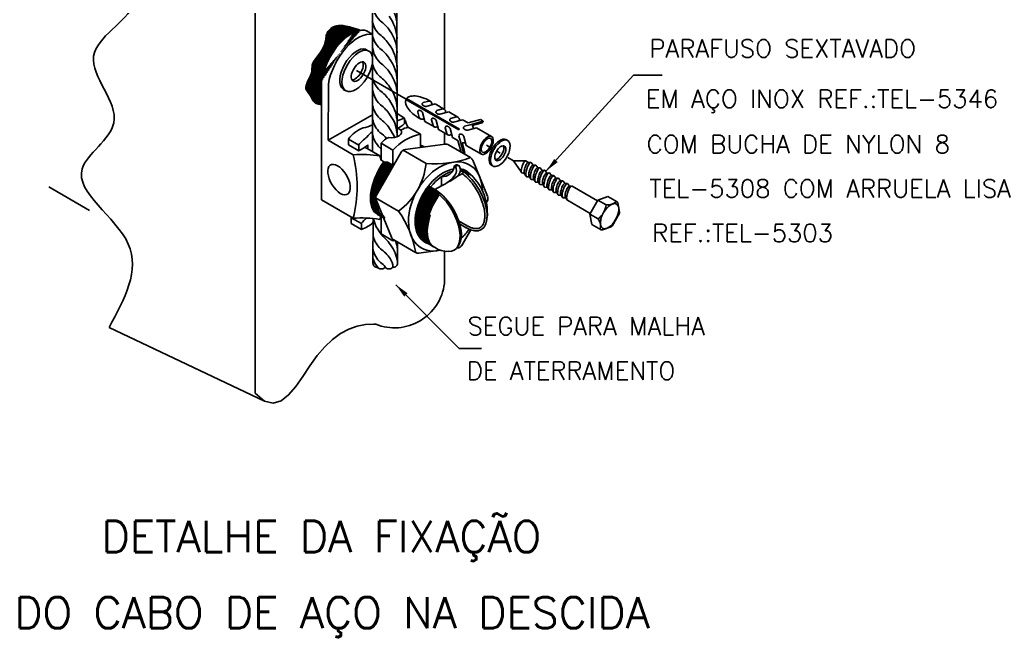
# Model space of a CAD drawing. Header units: millimetres. Extents: x -4854.7 to -4843.6, y -4700.5 to -4686.
# Drawn here: x -4854.65 to -4843.57, y -4700.53 to -4693.62 of the extents above; entities that cross this region are included whole.
import ezdxf
from ezdxf.enums import TextEntityAlignment as Align

# ---------------------------------------------------------------- set-up
doc = ezdxf.new("R2010")
doc.units = ezdxf.units.MM
doc.header["$LTSCALE"] = 10
doc.linetypes.add('DASHDOT2', pattern=[0.5, 0.25, -0.125, 0, -0.125])
doc.layers.add('Termotécnica', color=7, linetype='Continuous')
doc.styles.add('r140', font='romans.shx')
doc.styles.add('r80', font='romans.shx')

msp = doc.modelspace()

# ---------------------------------------------------------------- hatches: boundary and pattern name
at = {"layer": 'Termotécnica'}
h = msp.add_hatch(dxfattribs=at)
h.set_pattern_fill('ANSI31', color=1, scale=0.1, angle=240.0901, style=0)
h.set_pattern_definition([(285.0901085, (-4843.484003, -4012.021648), (0.01206896987, 0.00325422284), [])])
edge = h.paths.add_edge_path()
edge.add_ellipse((-4850.977, -4694.142), major_axis=(-0.227, -0.392), ratio=0.509483, start_angle=201.4421, end_angle=310.0703, ccw=False)
edge.add_line((-4850.839, -4693.735), (-4850.861, -4693.727))
edge.add_line((-4850.861, -4693.727), (-4850.916, -4693.71))
edge.add_line((-4850.916, -4693.71), (-4850.962, -4693.696))
edge.add_line((-4850.962, -4693.696), (-4851.001, -4693.687))
edge.add_line((-4851.001, -4693.687), (-4851.033, -4693.682))
edge.add_line((-4851.033, -4693.682), (-4851.06, -4693.68))
edge.add_line((-4851.06, -4693.68), (-4851.084, -4693.681))
edge.add_line((-4851.084, -4693.681), (-4851.105, -4693.684))
edge.add_line((-4851.105, -4693.684), (-4851.124, -4693.689))
edge.add_line((-4851.124, -4693.689), (-4851.141, -4693.695))
edge.add_line((-4851.141, -4693.695), (-4851.157, -4693.704))
edge.add_line((-4851.157, -4693.704), (-4851.171, -4693.714))
edge.add_line((-4851.171, -4693.714), (-4851.184, -4693.724))
edge.add_line((-4851.184, -4693.724), (-4851.195, -4693.736))
edge.add_line((-4851.195, -4693.736), (-4851.204, -4693.749))
edge.add_line((-4851.204, -4693.749), (-4851.212, -4693.762))
edge.add_line((-4851.212, -4693.762), (-4851.217, -4693.776))
edge.add_line((-4851.217, -4693.776), (-4851.222, -4693.79))
edge.add_line((-4851.222, -4693.79), (-4851.225, -4693.804))
edge.add_line((-4851.225, -4693.804), (-4851.227, -4693.819))
edge.add_line((-4851.227, -4693.819), (-4851.229, -4693.834))
edge.add_line((-4851.229, -4693.834), (-4851.232, -4693.849))
edge.add_line((-4851.232, -4693.849), (-4851.235, -4693.864))
edge.add_line((-4851.235, -4693.864), (-4851.239, -4693.88))
edge.add_line((-4851.239, -4693.88), (-4851.244, -4693.896))
edge.add_line((-4851.244, -4693.896), (-4851.25, -4693.912))
edge.add_line((-4851.25, -4693.912), (-4851.258, -4693.928))
edge.add_line((-4851.258, -4693.928), (-4851.266, -4693.944))
edge.add_line((-4851.266, -4693.944), (-4851.275, -4693.96))
edge.add_line((-4851.275, -4693.96), (-4851.285, -4693.976))
edge.add_line((-4851.285, -4693.976), (-4851.296, -4693.991))
edge.add_line((-4851.296, -4693.991), (-4851.306, -4694.006))
edge.add_line((-4851.306, -4694.006), (-4851.317, -4694.021))
edge.add_line((-4851.317, -4694.021), (-4851.328, -4694.035))
edge.add_line((-4851.328, -4694.035), (-4851.339, -4694.049))
edge.add_line((-4851.339, -4694.049), (-4851.348, -4694.062))
edge.add_line((-4851.348, -4694.062), (-4851.358, -4694.076))
edge.add_line((-4851.358, -4694.076), (-4851.365, -4694.088))
edge.add_line((-4851.365, -4694.088), (-4851.372, -4694.101))
edge.add_line((-4851.372, -4694.101), (-4851.377, -4694.113))
edge.add_line((-4851.377, -4694.113), (-4851.38, -4694.125))
edge.add_line((-4851.38, -4694.125), (-4851.382, -4694.138))
edge.add_line((-4851.382, -4694.138), (-4851.382, -4694.15))
edge.add_line((-4851.382, -4694.15), (-4851.383, -4694.163))
edge.add_line((-4851.383, -4694.163), (-4851.383, -4694.176))
edge.add_line((-4851.383, -4694.176), (-4851.385, -4694.19))
edge.add_line((-4851.385, -4694.19), (-4851.388, -4694.205))
edge.add_line((-4851.388, -4694.205), (-4851.392, -4694.221))
edge.add_line((-4851.392, -4694.221), (-4851.399, -4694.239))
edge.add_line((-4851.399, -4694.239), (-4851.407, -4694.258))
edge.add_line((-4851.407, -4694.258), (-4851.416, -4694.277))
edge.add_line((-4851.416, -4694.277), (-4851.426, -4694.297))
edge.add_line((-4851.426, -4694.297), (-4851.435, -4694.316))
edge.add_line((-4851.435, -4694.316), (-4851.442, -4694.335))
edge.add_line((-4851.442, -4694.335), (-4851.448, -4694.353))
edge.add_line((-4851.448, -4694.353), (-4851.45, -4694.369))
edge.add_line((-4851.45, -4694.369), (-4851.45, -4694.384))
edge.add_line((-4851.45, -4694.384), (-4851.446, -4694.397))
edge.add_line((-4851.446, -4694.397), (-4851.441, -4694.409))
edge.add_line((-4851.441, -4694.409), (-4851.433, -4694.421))
edge.add_line((-4851.433, -4694.421), (-4851.425, -4694.432))
edge.add_line((-4851.425, -4694.432), (-4851.416, -4694.443))
edge.add_line((-4851.416, -4694.443), (-4851.407, -4694.455))
edge.add_line((-4851.407, -4694.455), (-4851.399, -4694.468))
edge.add_line((-4851.399, -4694.468), (-4851.392, -4694.482))
edge.add_line((-4851.392, -4694.482), (-4851.385, -4694.497))
edge.add_line((-4851.385, -4694.497), (-4851.377, -4694.511))
edge.add_line((-4851.377, -4694.511), (-4851.367, -4694.526))
edge.add_line((-4851.367, -4694.526), (-4851.353, -4694.54))
edge.add_line((-4851.353, -4694.54), (-4851.334, -4694.552))
edge.add_line((-4851.334, -4694.552), (-4851.309, -4694.562))
edge.add_line((-4851.309, -4694.562), (-4851.276, -4694.57))
edge.add_line((-4851.276, -4694.57), (-4851.276, -4694.306))

# ---------------------------------------------------------------- linework, layer by layer
at = {"layer": 'Termotécnica', "color": 2}
for p, q in [((-4850.434, -4690.969), (-4850.431, -4694.923)), ((-4850.709, -4691.924), (-4850.704, -4695.093)), ((-4849.901, -4692.353), (-4849.901, -4694.619)), ((-4852.019, -4693.491), (-4852.019, -4697.794)), ((-4850.708, -4693.776), (-4850.764, -4693.743)), ((-4850.784, -4693.946), (-4850.76, -4693.96)), ((-4848.761, -4695.308), (-4847.783, -4694.236)), ((-4847.783, -4694.236), (-4847.464, -4694.236)), ((-4851.276, -4694.306), (-4851.277, -4695.632)), ((-4851.198, -4694.338), (-4851.201, -4694.965)), ((-4851.012, -4694.408), (-4851.035, -4694.395)), ((-4850.331, -4694.51), (-4849.739, -4694.85)), ((-4850.325, -4694.499), (-4849.733, -4694.84)), ((-4850.075, -4694.526), (-4850.138, -4694.543)), ((-4850.005, -4694.559), (-4850.106, -4694.586)), ((-4849.9, -4694.619), (-4850.005, -4694.559)), ((-4851.201, -4694.965), (-4850.707, -4694.68)), ((-4850.182, -4694.712), (-4850.199, -4694.649)), ((-4850.119, -4694.756), (-4850.146, -4694.655)), ((-4849.921, -4694.614), (-4849.984, -4694.631)), ((-4849.852, -4694.647), (-4849.952, -4694.674)), ((-4849.749, -4694.706), (-4849.852, -4694.647)), ((-4849.767, -4694.703), (-4849.831, -4694.72)), ((-4850.346, -4694.737), (-4850.336, -4694.743)), ((-4850.013, -4694.816), (-4850.119, -4694.755)), ((-4850.028, -4694.801), (-4850.045, -4694.737)), ((-4849.965, -4694.844), (-4849.992, -4694.744)), ((-4849.698, -4694.736), (-4849.798, -4694.763)), ((-4849.636, -4694.771), (-4849.698, -4694.736)), ((-4849.613, -4694.791), (-4849.677, -4694.808)), ((-4849.636, -4694.771), (-4849.498, -4694.734)), ((-4849.613, -4694.791), (-4849.467, -4694.752)), ((-4849.59, -4694.798), (-4849.479, -4694.768)), ((-4849.498, -4694.734), (-4849.467, -4694.752)), ((-4850.426, -4694.829), (-4850.386, -4694.853)), ((-4849.862, -4694.903), (-4849.965, -4694.844)), ((-4849.901, -4694.881), (-4849.901, -4695.011)), ((-4849.874, -4694.889), (-4849.891, -4694.826)), ((-4849.811, -4694.933), (-4849.838, -4694.832)), ((-4849.733, -4694.84), (-4849.739, -4694.85)), ((-4849.72, -4694.978), (-4849.738, -4694.914)), ((-4849.656, -4695.022), (-4849.683, -4694.924)), ((-4849.543, -4694.825), (-4849.64, -4694.851)), ((-4849.372, -4694.923), (-4849.543, -4694.825)), ((-4851.201, -4694.965), (-4850.92, -4695.128)), ((-4850.791, -4695.043), (-4850.622, -4695.14)), ((-4849.749, -4694.968), (-4849.811, -4694.933)), ((-4849.749, -4694.968), (-4849.714, -4695.098)), ((-4849.72, -4694.978), (-4849.683, -4695.116)), ((-4849.703, -4694.994), (-4849.673, -4695.105)), ((-4849.485, -4695.12), (-4849.656, -4695.022)), ((-4849.198, -4694.965), (-4849.213, -4694.956)), ((-4850.577, -4695.205), (-4850.612, -4695.185)), ((-4850.537, -4695.21), (-4850.577, -4695.205)), ((-4850.562, -4695.209), (-4850.563, -4695.206)), ((-4850.544, -4695.209), (-4850.562, -4695.209)), ((-4850.537, -4695.223), (-4850.544, -4695.209)), ((-4850.471, -4695.248), (-4850.537, -4695.21)), ((-4850.517, -4695.221), (-4850.537, -4695.223)), ((-4850.511, -4695.238), (-4850.517, -4695.221)), ((-4850.492, -4695.236), (-4850.511, -4695.238)), ((-4850.486, -4695.253), (-4850.492, -4695.236)), ((-4850.473, -4695.252), (-4850.486, -4695.253)), ((-4849.38, -4695.239), (-4849.365, -4695.247)), ((-4848.996, -4695.196), (-4849.129, -4695.194)), ((-4849.129, -4695.194), (-4849.04, -4695.318)), ((-4848.964, -4695.214), (-4848.989, -4695.194)), ((-4848.935, -4695.214), (-4848.959, -4695.214)), ((-4848.907, -4695.244), (-4848.93, -4695.214)), ((-4848.885, -4695.243), (-4848.907, -4695.244)), ((-4848.856, -4695.273), (-4848.879, -4695.243)), ((-4849.721, -4695.297), (-4849.695, -4695.312)), ((-4849.639, -4695.323), (-4849.691, -4695.293)), ((-4849.007, -4695.337), (-4849.033, -4695.331)), ((-4849.002, -4695.345), (-4848.988, -4695.364)), ((-4848.949, -4695.375), (-4848.981, -4695.374)), ((-4848.937, -4695.396), (-4848.949, -4695.375)), ((-4848.835, -4695.273), (-4848.856, -4695.273)), ((-4848.805, -4695.302), (-4848.828, -4695.272)), ((-4848.784, -4695.302), (-4848.805, -4695.302)), ((-4848.755, -4695.332), (-4848.777, -4695.301)), ((-4848.733, -4695.331), (-4848.755, -4695.332)), ((-4848.704, -4695.361), (-4848.726, -4695.331)), ((-4848.682, -4695.36), (-4848.704, -4695.361)), ((-4848.653, -4695.39), (-4848.676, -4695.36)), ((-4850.078, -4695.488), (-4850.081, -4695.48)), ((-4850.059, -4695.486), (-4850.078, -4695.488)), ((-4850.077, -4695.475), (-4850.029, -4695.504)), ((-4850.053, -4695.503), (-4850.059, -4695.486)), ((-4848.899, -4695.404), (-4848.931, -4695.403)), ((-4848.886, -4695.425), (-4848.899, -4695.404)), ((-4848.848, -4695.434), (-4848.88, -4695.432)), ((-4848.835, -4695.455), (-4848.848, -4695.434)), ((-4848.797, -4695.463), (-4848.829, -4695.461)), ((-4848.784, -4695.484), (-4848.797, -4695.463)), ((-4848.631, -4695.39), (-4848.653, -4695.39)), ((-4848.602, -4695.419), (-4848.625, -4695.389)), ((-4848.58, -4695.419), (-4848.602, -4695.419)), ((-4848.551, -4695.449), (-4848.574, -4695.418)), ((-4848.53, -4695.448), (-4848.551, -4695.449)), ((-4848.5, -4695.478), (-4848.523, -4695.448)), ((-4848.479, -4695.477), (-4848.5, -4695.478)), ((-4848.186, -4695.641), (-4848.472, -4695.477)), ((-4850.033, -4695.501), (-4850.053, -4695.503)), ((-4850.027, -4695.517), (-4850.033, -4695.501)), ((-4850.008, -4695.516), (-4850.027, -4695.517)), ((-4850.002, -4695.532), (-4850.008, -4695.516)), ((-4849.983, -4695.531), (-4850.002, -4695.532)), ((-4849.976, -4695.547), (-4849.983, -4695.531)), ((-4849.96, -4695.549), (-4849.976, -4695.547)), ((-4848.746, -4695.492), (-4848.778, -4695.491)), ((-4848.733, -4695.513), (-4848.746, -4695.492)), ((-4848.695, -4695.521), (-4848.727, -4695.52)), ((-4848.682, -4695.542), (-4848.695, -4695.521)), ((-4848.644, -4695.55), (-4848.676, -4695.549)), ((-4848.632, -4695.572), (-4848.644, -4695.55)), ((-4848.594, -4695.58), (-4848.626, -4695.578)), ((-4848.581, -4695.601), (-4848.594, -4695.58)), ((-4848.07, -4695.595), (-4848.183, -4695.635)), ((-4847.968, -4695.654), (-4848.07, -4695.595)), ((-4851.277, -4695.632), (-4850.921, -4695.837)), ((-4848.543, -4695.609), (-4848.575, -4695.608)), ((-4848.53, -4695.63), (-4848.543, -4695.609)), ((-4848.268, -4695.784), (-4848.524, -4695.637)), ((-4848.272, -4695.791), (-4848.183, -4695.635)), ((-4848.089, -4695.688), (-4848.183, -4695.635)), ((-4847.94, -4695.768), (-4847.96, -4695.666)), ((-4848.25, -4695.907), (-4848.272, -4695.791)), ((-4848.179, -4695.844), (-4848.272, -4695.791)), ((-4848.025, -4695.925), (-4847.942, -4695.781)), ((-4850.698, -4695.84), (-4850.7, -4696.344)), ((-4849.742, -4695.865), (-4849.645, -4695.921)), ((-4849.731, -4695.9), (-4849.658, -4695.943)), ((-4848.148, -4695.966), (-4848.25, -4695.907)), ((-4848.035, -4695.933), (-4848.133, -4695.967)), ((-4850.426, -4696.104), (-4850.426, -4696.343)), ((-4849.901, -4696.206), (-4849.901, -4696.569)), ((-4850.443, -4696.582), (-4849.737, -4697.294)), ((-4851.913, -4697.883), (-4853.654, -4697.061)), ((-4849.737, -4697.294), (-4849.487, -4697.294))]:
    msp.add_line(p, q, dxfattribs=at)
at = {"layer": 'Termotécnica', "color": 1, "linetype": 'DASHDOT2'}
for p, q in [((-4850.328, -4694.504), (-4850.885, -4694.184)), ((-4849.364, -4695.059), (-4849.431, -4695.02)), ((-4849.275, -4695.11), (-4849.315, -4695.087)), ((-4849.129, -4695.194), (-4849.19, -4695.159)), ((-4853.871, -4695.749), (-4854.327, -4695.487))]:
    msp.add_line(p, q, dxfattribs=at)
at = {"layer": 'Termotécnica', "color": 1}
for p, q in [((-4850.346, -4694.716), (-4850.431, -4694.666)), ((-4850.346, -4694.779), (-4850.346, -4694.716)), ((-4850.17, -4694.897), (-4850.301, -4694.821)), ((-4850.17, -4695.047), (-4850.17, -4694.897)), ((-4850.86, -4695.019), (-4850.975, -4694.952)), ((-4850.975, -4695.015), (-4850.975, -4694.952)), ((-4850.86, -4695.082), (-4850.975, -4695.015)), ((-4850.86, -4695.082), (-4850.86, -4695.019)), ((-4850.758, -4695.016), (-4850.758, -4695.06)), ((-4850.609, -4695.186), (-4850.609, -4694.998)), ((-4850.477, -4695.075), (-4850.609, -4694.998)), ((-4850.34, -4695.069), (-4849.892, -4695.01)), ((-4849.61, -4695.158), (-4849.853, -4695.017)), ((-4850.662, -4695.578), (-4850.385, -4695.099)), ((-4850.477, -4695.244), (-4850.477, -4695.075)), ((-4850.106, -4695.225), (-4850.363, -4695.077)), ((-4849.776, -4695.257), (-4849.789, -4695.25)), ((-4849.417, -4695.592), (-4849.584, -4695.188)), ((-4849.934, -4695.371), (-4849.934, -4695.473)), ((-4849.771, -4695.379), (-4849.692, -4695.333)), ((-4849.692, -4695.318), (-4849.692, -4695.333)), ((-4850.008, -4695.516), (-4849.934, -4695.473)), ((-4850.413, -4695.757), (-4850.67, -4695.608)), ((-4850.493, -4696.05), (-4850.665, -4695.632)), ((-4849.432, -4695.665), (-4849.421, -4695.646)), ((-4850.609, -4695.816), (-4850.609, -4696.013)), ((-4850.83, -4695.898), (-4850.945, -4695.832)), ((-4850.945, -4695.895), (-4850.945, -4695.832)), ((-4850.83, -4695.962), (-4850.945, -4695.895)), ((-4850.83, -4695.962), (-4850.83, -4695.898)), ((-4850.478, -4696.089), (-4850.609, -4696.013)), ((-4849.606, -4695.967), (-4849.706, -4696.141)), ((-4850.478, -4696.089), (-4850.478, -4696.072)), ((-4850.224, -4696.221), (-4850.467, -4696.08)), ((-4849.944, -4696.196), (-4850.185, -4696.228)), ((-4849.751, -4696.17), (-4849.767, -4696.173))]:
    msp.add_line(p, q, dxfattribs=at)
msp.add_lwpolyline([(-4850.838, -4693.736), (-4850.861, -4693.727), (-4850.916, -4693.71), (-4850.962, -4693.696), (-4851.001, -4693.687), (-4851.033, -4693.682), (-4851.06, -4693.68), (-4851.084, -4693.681), (-4851.105, -4693.684), (-4851.124, -4693.689), (-4851.141, -4693.695), (-4851.157, -4693.704), (-4851.171, -4693.714), (-4851.184, -4693.724), (-4851.195, -4693.736), (-4851.204, -4693.749), (-4851.212, -4693.762), (-4851.217, -4693.776), (-4851.222, -4693.79), (-4851.225, -4693.804), (-4851.227, -4693.819), (-4851.229, -4693.834), (-4851.232, -4693.849), (-4851.235, -4693.864), (-4851.239, -4693.88), (-4851.244, -4693.896), (-4851.25, -4693.912), (-4851.258, -4693.928), (-4851.266, -4693.944), (-4851.275, -4693.96), (-4851.285, -4693.976), (-4851.296, -4693.991), (-4851.306, -4694.006), (-4851.317, -4694.021), (-4851.328, -4694.035), (-4851.339, -4694.049), (-4851.348, -4694.062), (-4851.358, -4694.076), (-4851.365, -4694.088), (-4851.372, -4694.101), (-4851.377, -4694.113), (-4851.38, -4694.125), (-4851.382, -4694.138), (-4851.382, -4694.15), (-4851.383, -4694.163), (-4851.383, -4694.176), (-4851.385, -4694.19), (-4851.388, -4694.205), (-4851.392, -4694.221), (-4851.399, -4694.239), (-4851.407, -4694.258), (-4851.416, -4694.277), (-4851.426, -4694.297), (-4851.435, -4694.316), (-4851.442, -4694.335), (-4851.448, -4694.353), (-4851.45, -4694.369), (-4851.45, -4694.384), (-4851.446, -4694.397), (-4851.441, -4694.409), (-4851.433, -4694.421), (-4851.425, -4694.432), (-4851.416, -4694.443), (-4851.407, -4694.455), (-4851.399, -4694.468), (-4851.392, -4694.482), (-4851.385, -4694.497), (-4851.377, -4694.511), (-4851.367, -4694.526), (-4851.353, -4694.54), (-4851.334, -4694.552), (-4851.309, -4694.562), (-4851.276, -4694.57)], dxfattribs=at)
at = {"layer": 'Termotécnica', "color": 2}
for points in [[(-4850.325, -4694.499), (-4850.325, -4694.499, -0.153617), (-4850.297, -4694.478, -0.102796), (-4850.227, -4694.469, -0.062165), (-4850.152, -4694.485, -0.048405), (-4850.063, -4694.525, -0.005298), (-4850.059, -4694.528, -0.057768), (-4850.056, -4694.53)], [(-4850.331, -4694.51), (-4850.331, -4694.51, 0.153617), (-4850.335, -4694.544, 0.102796), (-4850.307, -4694.609, 0.062165), (-4850.256, -4694.666, 0.048405), (-4850.177, -4694.723, 0.005298), (-4850.172, -4694.725, 0.057768), (-4850.169, -4694.727)], [(-4850.057, -4694.529, 0.195135), (-4850.075, -4694.526)], [(-4850.057, -4694.529, -0.174705), (-4850.044, -4694.545, -0.071912), (-4850.039, -4694.568)], [(-4849.919, -4694.614, -0.138405), (-4849.903, -4694.618, -0.174705)], [(-4849.903, -4694.618, -0.174705), (-4849.89, -4694.633, -0.071912), (-4849.885, -4694.656)], [(-4849.749, -4694.706, 0), (-4849.749, -4694.706, 0.18907), (-4849.767, -4694.703)], [(-4849.749, -4694.706, -0.174705), (-4849.736, -4694.722, -0.071912), (-4849.731, -4694.745)], [(-4850.17, -4694.726, -0.195135), (-4850.182, -4694.712)], [(-4850.17, -4694.726, 0.174705), (-4850.15, -4694.73, 0.071912), (-4850.128, -4694.723)], [(-4850.016, -4694.815, -0.195135), (-4850.028, -4694.801)], [(-4850.016, -4694.815, 0.174705), (-4849.996, -4694.818, 0.071912), (-4849.974, -4694.811)], [(-4850.013, -4694.816), (-4850.013, -4694.816, 0.000061), (-4850.013, -4694.816)], [(-4849.59, -4694.798, -0.122515), (-4849.582, -4694.81, -0.074458), (-4849.577, -4694.834)], [(-4849.874, -4694.889, 0.138404), (-4849.862, -4694.903)], [(-4849.862, -4694.903, 0.174705), (-4849.842, -4694.907, 0.071912), (-4849.82, -4694.9)], [(-4849.703, -4694.994, 0.122515), (-4849.688, -4694.995, 0.074458), (-4849.665, -4694.988)]]:
    msp.add_lwpolyline(points, format="xyb", dxfattribs=at)
for points in [[(-4850.106, -4694.586), (-4850.107, -4694.586), (-4850.109, -4694.586), (-4850.111, -4694.586), (-4850.113, -4694.586), (-4850.115, -4694.586), (-4850.116, -4694.586), (-4850.117, -4694.585), (-4850.118, -4694.585), (-4850.119, -4694.585), (-4850.12, -4694.585), (-4850.121, -4694.585), (-4850.122, -4694.584), (-4850.123, -4694.584), (-4850.124, -4694.584), (-4850.125, -4694.584), (-4850.125, -4694.583), (-4850.126, -4694.583), (-4850.127, -4694.583), (-4850.128, -4694.582), (-4850.129, -4694.582), (-4850.13, -4694.581), (-4850.131, -4694.581), (-4850.132, -4694.58), (-4850.133, -4694.58), (-4850.134, -4694.579), (-4850.134, -4694.579), (-4850.135, -4694.578), (-4850.136, -4694.577), (-4850.137, -4694.577), (-4850.138, -4694.576), (-4850.139, -4694.575), (-4850.14, -4694.575), (-4850.14, -4694.574), (-4850.141, -4694.573), (-4850.142, -4694.573), (-4850.143, -4694.572), (-4850.143, -4694.571), (-4850.144, -4694.571), (-4850.145, -4694.57), (-4850.145, -4694.569), (-4850.146, -4694.569), (-4850.146, -4694.568), (-4850.147, -4694.567), (-4850.147, -4694.567), (-4850.148, -4694.566), (-4850.148, -4694.565), (-4850.148, -4694.564), (-4850.149, -4694.564), (-4850.149, -4694.563), (-4850.149, -4694.562), (-4850.149, -4694.562), (-4850.149, -4694.561), (-4850.149, -4694.561), (-4850.149, -4694.56), (-4850.149, -4694.559), (-4850.149, -4694.559), (-4850.149, -4694.558), (-4850.149, -4694.557), (-4850.149, -4694.557), (-4850.148, -4694.556), (-4850.148, -4694.555), (-4850.148, -4694.555), (-4850.147, -4694.554), (-4850.147, -4694.553), (-4850.146, -4694.552), (-4850.146, -4694.55), (-4850.145, -4694.549), (-4850.144, -4694.548), (-4850.142, -4694.546), (-4850.14, -4694.545), (-4850.138, -4694.543)], [(-4850.146, -4694.655), (-4850.148, -4694.652), (-4850.149, -4694.651), (-4850.149, -4694.649), (-4850.15, -4694.648), (-4850.151, -4694.647), (-4850.152, -4694.646), (-4850.153, -4694.645), (-4850.153, -4694.644), (-4850.154, -4694.643), (-4850.154, -4694.643), (-4850.155, -4694.642), (-4850.156, -4694.641), (-4850.156, -4694.641), (-4850.157, -4694.64), (-4850.158, -4694.64), (-4850.158, -4694.639), (-4850.159, -4694.638), (-4850.16, -4694.638), (-4850.161, -4694.637), (-4850.162, -4694.637), (-4850.163, -4694.636), (-4850.164, -4694.636), (-4850.165, -4694.635), (-4850.166, -4694.635), (-4850.167, -4694.634), (-4850.168, -4694.634), (-4850.169, -4694.633), (-4850.17, -4694.633), (-4850.171, -4694.633), (-4850.172, -4694.632), (-4850.173, -4694.632), (-4850.173, -4694.631), (-4850.174, -4694.631), (-4850.175, -4694.631), (-4850.176, -4694.63), (-4850.177, -4694.63), (-4850.178, -4694.63), (-4850.179, -4694.63), (-4850.18, -4694.629), (-4850.181, -4694.629), (-4850.182, -4694.629), (-4850.183, -4694.629), (-4850.183, -4694.629), (-4850.184, -4694.629), (-4850.185, -4694.629), (-4850.186, -4694.629), (-4850.186, -4694.629), (-4850.187, -4694.629), (-4850.188, -4694.63), (-4850.188, -4694.63), (-4850.189, -4694.63), (-4850.19, -4694.63), (-4850.19, -4694.631), (-4850.191, -4694.631), (-4850.191, -4694.632), (-4850.191, -4694.632), (-4850.192, -4694.632), (-4850.192, -4694.633), (-4850.193, -4694.633), (-4850.193, -4694.634), (-4850.194, -4694.635), (-4850.194, -4694.636), (-4850.195, -4694.636), (-4850.196, -4694.637), (-4850.196, -4694.639), (-4850.197, -4694.64), (-4850.198, -4694.642), (-4850.198, -4694.644), (-4850.199, -4694.646), (-4850.199, -4694.649)], [(-4849.952, -4694.674), (-4849.953, -4694.674), (-4849.956, -4694.674), (-4849.957, -4694.674), (-4849.959, -4694.674), (-4849.961, -4694.674), (-4849.962, -4694.674), (-4849.963, -4694.674), (-4849.964, -4694.674), (-4849.965, -4694.674), (-4849.966, -4694.673), (-4849.967, -4694.673), (-4849.968, -4694.673), (-4849.969, -4694.673), (-4849.97, -4694.673), (-4849.971, -4694.672), (-4849.972, -4694.672), (-4849.972, -4694.672), (-4849.973, -4694.671), (-4849.974, -4694.671), (-4849.975, -4694.67), (-4849.976, -4694.67), (-4849.977, -4694.669), (-4849.978, -4694.669), (-4849.979, -4694.668), (-4849.98, -4694.668), (-4849.981, -4694.667), (-4849.982, -4694.666), (-4849.982, -4694.666), (-4849.983, -4694.665), (-4849.984, -4694.664), (-4849.985, -4694.664), (-4849.986, -4694.663), (-4849.987, -4694.662), (-4849.987, -4694.662), (-4849.988, -4694.661), (-4849.989, -4694.66), (-4849.989, -4694.66), (-4849.99, -4694.659), (-4849.991, -4694.659), (-4849.991, -4694.658), (-4849.992, -4694.657), (-4849.993, -4694.656), (-4849.993, -4694.656), (-4849.994, -4694.655), (-4849.994, -4694.654), (-4849.994, -4694.654), (-4849.995, -4694.653), (-4849.995, -4694.652), (-4849.995, -4694.652), (-4849.995, -4694.651), (-4849.995, -4694.65), (-4849.995, -4694.65), (-4849.995, -4694.649), (-4849.995, -4694.648), (-4849.995, -4694.648), (-4849.995, -4694.647), (-4849.995, -4694.647), (-4849.995, -4694.646), (-4849.995, -4694.645), (-4849.994, -4694.645), (-4849.994, -4694.644), (-4849.994, -4694.643), (-4849.993, -4694.642), (-4849.993, -4694.641), (-4849.992, -4694.64), (-4849.992, -4694.639), (-4849.991, -4694.638), (-4849.99, -4694.636), (-4849.988, -4694.635), (-4849.986, -4694.633), (-4849.984, -4694.631)], [(-4849.992, -4694.744), (-4849.994, -4694.741), (-4849.995, -4694.739), (-4849.996, -4694.738), (-4849.996, -4694.736), (-4849.997, -4694.735), (-4849.998, -4694.734), (-4849.999, -4694.733), (-4849.999, -4694.732), (-4850, -4694.732), (-4850.001, -4694.731), (-4850.001, -4694.73), (-4850.002, -4694.73), (-4850.003, -4694.729), (-4850.003, -4694.729), (-4850.004, -4694.728), (-4850.005, -4694.727), (-4850.005, -4694.727), (-4850.006, -4694.726), (-4850.007, -4694.726), (-4850.008, -4694.725), (-4850.009, -4694.725), (-4850.01, -4694.724), (-4850.011, -4694.724), (-4850.012, -4694.723), (-4850.013, -4694.723), (-4850.014, -4694.722), (-4850.015, -4694.722), (-4850.016, -4694.721), (-4850.017, -4694.721), (-4850.018, -4694.721), (-4850.019, -4694.72), (-4850.02, -4694.72), (-4850.021, -4694.72), (-4850.021, -4694.719), (-4850.022, -4694.719), (-4850.023, -4694.719), (-4850.024, -4694.718), (-4850.025, -4694.718), (-4850.026, -4694.718), (-4850.027, -4694.718), (-4850.028, -4694.718), (-4850.029, -4694.718), (-4850.029, -4694.718), (-4850.03, -4694.718), (-4850.031, -4694.718), (-4850.032, -4694.718), (-4850.033, -4694.718), (-4850.033, -4694.718), (-4850.034, -4694.718), (-4850.035, -4694.718), (-4850.035, -4694.719), (-4850.036, -4694.719), (-4850.036, -4694.719), (-4850.037, -4694.72), (-4850.037, -4694.72), (-4850.038, -4694.72), (-4850.038, -4694.721), (-4850.039, -4694.721), (-4850.039, -4694.722), (-4850.039, -4694.723), (-4850.04, -4694.723), (-4850.041, -4694.724), (-4850.041, -4694.725), (-4850.042, -4694.726), (-4850.042, -4694.727), (-4850.043, -4694.729), (-4850.044, -4694.73), (-4850.044, -4694.732), (-4850.045, -4694.735), (-4850.045, -4694.737)], [(-4849.838, -4694.832), (-4849.839, -4694.831), (-4849.84, -4694.829), (-4849.841, -4694.828), (-4849.842, -4694.826), (-4849.843, -4694.825), (-4849.843, -4694.824), (-4849.844, -4694.823), (-4849.845, -4694.822), (-4849.845, -4694.821), (-4849.846, -4694.82), (-4849.847, -4694.82), (-4849.847, -4694.819), (-4849.848, -4694.818), (-4849.849, -4694.818), (-4849.849, -4694.817), (-4849.85, -4694.817), (-4849.851, -4694.816), (-4849.852, -4694.815), (-4849.852, -4694.815), (-4849.853, -4694.814), (-4849.854, -4694.814), (-4849.855, -4694.813), (-4849.856, -4694.813), (-4849.857, -4694.812), (-4849.858, -4694.812), (-4849.859, -4694.811), (-4849.86, -4694.811), (-4849.861, -4694.81), (-4849.862, -4694.81), (-4849.863, -4694.81), (-4849.864, -4694.809), (-4849.865, -4694.809), (-4849.866, -4694.808), (-4849.867, -4694.808), (-4849.868, -4694.808), (-4849.869, -4694.807), (-4849.869, -4694.807), (-4849.87, -4694.807), (-4849.871, -4694.807), (-4849.872, -4694.806), (-4849.873, -4694.806), (-4849.874, -4694.806), (-4849.875, -4694.806), (-4849.876, -4694.806), (-4849.876, -4694.806), (-4849.877, -4694.806), (-4849.878, -4694.806), (-4849.879, -4694.806), (-4849.879, -4694.806), (-4849.88, -4694.807), (-4849.881, -4694.807), (-4849.881, -4694.807), (-4849.882, -4694.807), (-4849.882, -4694.808), (-4849.883, -4694.808), (-4849.883, -4694.809), (-4849.884, -4694.809), (-4849.884, -4694.809), (-4849.885, -4694.81), (-4849.885, -4694.81), (-4849.886, -4694.811), (-4849.886, -4694.812), (-4849.887, -4694.813), (-4849.887, -4694.813), (-4849.888, -4694.815), (-4849.889, -4694.816), (-4849.889, -4694.817), (-4849.89, -4694.819), (-4849.89, -4694.821), (-4849.891, -4694.823), (-4849.891, -4694.826)], [(-4849.798, -4694.763), (-4849.799, -4694.763), (-4849.802, -4694.763), (-4849.804, -4694.763), (-4849.805, -4694.763), (-4849.807, -4694.763), (-4849.808, -4694.763), (-4849.809, -4694.762), (-4849.811, -4694.762), (-4849.812, -4694.762), (-4849.813, -4694.762), (-4849.813, -4694.762), (-4849.814, -4694.762), (-4849.815, -4694.761), (-4849.816, -4694.761), (-4849.817, -4694.761), (-4849.818, -4694.76), (-4849.819, -4694.76), (-4849.819, -4694.76), (-4849.82, -4694.759), (-4849.821, -4694.759), (-4849.822, -4694.758), (-4849.823, -4694.758), (-4849.824, -4694.757), (-4849.825, -4694.757), (-4849.826, -4694.756), (-4849.827, -4694.756), (-4849.828, -4694.755), (-4849.829, -4694.754), (-4849.829, -4694.754), (-4849.83, -4694.753), (-4849.831, -4694.752), (-4849.832, -4694.752), (-4849.833, -4694.751), (-4849.833, -4694.75), (-4849.834, -4694.75), (-4849.835, -4694.749), (-4849.836, -4694.748), (-4849.836, -4694.748), (-4849.837, -4694.747), (-4849.838, -4694.746), (-4849.838, -4694.746), (-4849.839, -4694.745), (-4849.839, -4694.744), (-4849.84, -4694.744), (-4849.84, -4694.743), (-4849.84, -4694.742), (-4849.841, -4694.741), (-4849.841, -4694.741), (-4849.841, -4694.74), (-4849.841, -4694.739), (-4849.841, -4694.739), (-4849.842, -4694.738), (-4849.842, -4694.738), (-4849.842, -4694.737), (-4849.841, -4694.736), (-4849.841, -4694.736), (-4849.841, -4694.735), (-4849.841, -4694.734), (-4849.841, -4694.734), (-4849.841, -4694.733), (-4849.84, -4694.732), (-4849.84, -4694.732), (-4849.84, -4694.731), (-4849.839, -4694.73), (-4849.839, -4694.729), (-4849.838, -4694.727), (-4849.837, -4694.726), (-4849.836, -4694.725), (-4849.834, -4694.723), (-4849.833, -4694.722), (-4849.831, -4694.72)], [(-4849.64, -4694.851), (-4849.643, -4694.851), (-4849.646, -4694.851), (-4849.648, -4694.851), (-4849.65, -4694.851), (-4849.651, -4694.851), (-4849.653, -4694.851), (-4849.654, -4694.851), (-4849.656, -4694.851), (-4849.657, -4694.851), (-4849.658, -4694.851), (-4849.659, -4694.85), (-4849.66, -4694.85), (-4849.66, -4694.85), (-4849.661, -4694.85), (-4849.662, -4694.85), (-4849.663, -4694.849), (-4849.664, -4694.849), (-4849.665, -4694.849), (-4849.666, -4694.848), (-4849.667, -4694.848), (-4849.667, -4694.847), (-4849.668, -4694.847), (-4849.669, -4694.846), (-4849.67, -4694.846), (-4849.671, -4694.845), (-4849.672, -4694.845), (-4849.673, -4694.844), (-4849.674, -4694.843), (-4849.675, -4694.843), (-4849.676, -4694.842), (-4849.676, -4694.841), (-4849.677, -4694.841), (-4849.678, -4694.84), (-4849.679, -4694.839), (-4849.68, -4694.839), (-4849.68, -4694.838), (-4849.681, -4694.838), (-4849.682, -4694.837), (-4849.682, -4694.836), (-4849.683, -4694.836), (-4849.684, -4694.835), (-4849.684, -4694.834), (-4849.685, -4694.833), (-4849.685, -4694.833), (-4849.686, -4694.832), (-4849.686, -4694.831), (-4849.687, -4694.831), (-4849.687, -4694.83), (-4849.687, -4694.829), (-4849.687, -4694.829), (-4849.687, -4694.828), (-4849.688, -4694.827), (-4849.688, -4694.827), (-4849.688, -4694.826), (-4849.688, -4694.825), (-4849.688, -4694.825), (-4849.688, -4694.824), (-4849.687, -4694.824), (-4849.687, -4694.823), (-4849.687, -4694.822), (-4849.687, -4694.822), (-4849.686, -4694.821), (-4849.686, -4694.82), (-4849.686, -4694.819), (-4849.685, -4694.818), (-4849.685, -4694.817), (-4849.684, -4694.816), (-4849.683, -4694.815), (-4849.682, -4694.813), (-4849.681, -4694.812), (-4849.679, -4694.81), (-4849.677, -4694.808)], [(-4849.467, -4694.752), (-4849.468, -4694.757), (-4849.472, -4694.764), (-4849.479, -4694.768)], [(-4849.683, -4694.924), (-4849.684, -4694.922), (-4849.685, -4694.92), (-4849.686, -4694.918), (-4849.687, -4694.916), (-4849.688, -4694.915), (-4849.689, -4694.913), (-4849.69, -4694.912), (-4849.69, -4694.911), (-4849.691, -4694.91), (-4849.692, -4694.91), (-4849.692, -4694.909), (-4849.693, -4694.908), (-4849.694, -4694.907), (-4849.694, -4694.907), (-4849.695, -4694.906), (-4849.695, -4694.906), (-4849.696, -4694.905), (-4849.697, -4694.904), (-4849.698, -4694.904), (-4849.698, -4694.903), (-4849.699, -4694.903), (-4849.7, -4694.902), (-4849.701, -4694.902), (-4849.702, -4694.901), (-4849.703, -4694.901), (-4849.704, -4694.9), (-4849.705, -4694.9), (-4849.706, -4694.899), (-4849.707, -4694.899), (-4849.708, -4694.898), (-4849.709, -4694.898), (-4849.71, -4694.898), (-4849.711, -4694.897), (-4849.712, -4694.897), (-4849.713, -4694.897), (-4849.714, -4694.896), (-4849.715, -4694.896), (-4849.716, -4694.896), (-4849.716, -4694.895), (-4849.717, -4694.895), (-4849.718, -4694.895), (-4849.719, -4694.895), (-4849.72, -4694.895), (-4849.721, -4694.895), (-4849.722, -4694.895), (-4849.723, -4694.895), (-4849.723, -4694.895), (-4849.724, -4694.895), (-4849.725, -4694.895), (-4849.726, -4694.895), (-4849.726, -4694.895), (-4849.727, -4694.895), (-4849.727, -4694.896), (-4849.728, -4694.896), (-4849.728, -4694.896), (-4849.729, -4694.897), (-4849.729, -4694.897), (-4849.73, -4694.897), (-4849.73, -4694.898), (-4849.731, -4694.898), (-4849.731, -4694.899), (-4849.732, -4694.9), (-4849.732, -4694.9), (-4849.733, -4694.901), (-4849.733, -4694.902), (-4849.734, -4694.903), (-4849.735, -4694.904), (-4849.735, -4694.906), (-4849.736, -4694.907), (-4849.737, -4694.909), (-4849.737, -4694.912), (-4849.738, -4694.914)], [(-4849.677, -4695.121), (-4849.677, -4695.121), (-4849.674, -4695.114)], [(-4849.674, -4695.114), (-4849.674, -4695.114), (-4849.673, -4695.105)], [(-4850.669, -4697.023), (-4850.691, -4697.021), (-4850.783, -4697.026), (-4850.876, -4697.045), (-4850.969, -4697.08), (-4851.062, -4697.129), (-4851.152, -4697.195), (-4851.24, -4697.276), (-4851.325, -4697.374), (-4851.406, -4697.488), (-4851.485, -4697.607), (-4851.564, -4697.72), (-4851.644, -4697.815), (-4851.727, -4697.882), (-4851.816, -4697.908), (-4851.913, -4697.883), (-4852.019, -4697.794)]]:
    msp.add_lwpolyline(points, dxfattribs=at)
msp.add_lwpolyline([(-4849.921, -4694.614, -0.021127), (-4849.919, -4694.614, -0.170198)], format="xyb", close=True, dxfattribs=at)
at = {"layer": 'Termotécnica', "color": 1}
for points in [[(-4848.989, -4695.194, 0.24548), (-4848.996, -4695.195, 0.082009), (-4849.009, -4695.21, 0.04047), (-4849.02, -4695.229, 0.029714), (-4849.031, -4695.256, 0.029714), (-4849.038, -4695.285, 0.04047), (-4849.041, -4695.307, 0.082009), (-4849.038, -4695.326, 0.24548), (-4849.033, -4695.331, 0.24548)], [(-4848.959, -4695.214, 0.24548), (-4848.966, -4695.215, 0.082009), (-4848.979, -4695.229, 0.04047), (-4848.989, -4695.247, 0.029714), (-4848.999, -4695.273, 0.029714), (-4849.006, -4695.301, 0.04047), (-4849.009, -4695.322, 0.082009), (-4849.006, -4695.34, 0.24548), (-4849.002, -4695.345, 0.24548)], [(-4848.93, -4695.214, 0.24548), (-4848.938, -4695.215, 0.082009), (-4848.954, -4695.232, 0.04047), (-4848.966, -4695.254, 0.029714), (-4848.979, -4695.286, 0.029714), (-4848.987, -4695.32, 0.04047), (-4848.99, -4695.345, 0.082009), (-4848.987, -4695.368, 0.24548), (-4848.981, -4695.374, 0.24548)], [(-4848.907, -4695.244, 0.24548), (-4848.914, -4695.245, 0.082009), (-4848.927, -4695.259, 0.04047), (-4848.937, -4695.277, 0.029714), (-4848.947, -4695.303, 0.029714), (-4848.954, -4695.331, 0.04047), (-4848.957, -4695.352, 0.082009), (-4848.954, -4695.37, 0.24548), (-4848.949, -4695.375, 0.24548)], [(-4848.879, -4695.243, 0.24548), (-4848.887, -4695.244, 0.082009), (-4848.903, -4695.261, 0.04047), (-4848.915, -4695.283, 0.029714), (-4848.928, -4695.315, 0.029714), (-4848.936, -4695.349, 0.04047), (-4848.939, -4695.374, 0.082009), (-4848.936, -4695.397, 0.24548), (-4848.931, -4695.403, 0.24548)], [(-4848.856, -4695.273, 0.24548), (-4848.863, -4695.274, 0.082009), (-4848.876, -4695.288, 0.04047), (-4848.886, -4695.306, 0.029714), (-4848.896, -4695.333, 0.029714), (-4848.903, -4695.36, 0.04047), (-4848.906, -4695.381, 0.082009), (-4848.903, -4695.4, 0.24548), (-4848.899, -4695.404, 0.24548)], [(-4848.828, -4695.272, 0.24548), (-4848.836, -4695.274, 0.082009), (-4848.852, -4695.29, 0.04047), (-4848.864, -4695.312, 0.029714), (-4848.877, -4695.345, 0.029714), (-4848.886, -4695.378, 0.04047), (-4848.888, -4695.403, 0.082009), (-4848.885, -4695.426, 0.24548), (-4848.88, -4695.432, 0.24548)], [(-4848.805, -4695.302, 0.24548), (-4848.812, -4695.304, 0.082009), (-4848.825, -4695.317, 0.04047), (-4848.835, -4695.335, 0.029714), (-4848.845, -4695.362, 0.029714), (-4848.853, -4695.389, 0.04047), (-4848.855, -4695.41, 0.082009), (-4848.852, -4695.429, 0.24548), (-4848.848, -4695.434, 0.24548)], [(-4848.777, -4695.301, 0.24548), (-4848.785, -4695.303, 0.082009), (-4848.801, -4695.32, 0.04047), (-4848.814, -4695.342, 0.029714), (-4848.826, -4695.374, 0.029714), (-4848.835, -4695.407, 0.04047), (-4848.838, -4695.433, 0.082009), (-4848.835, -4695.456, 0.24548), (-4848.829, -4695.461, 0.24548)], [(-4848.755, -4695.332, 0.24548), (-4848.761, -4695.333, 0.082009), (-4848.774, -4695.347, 0.04047), (-4848.784, -4695.365, 0.029714), (-4848.795, -4695.391, 0.029714), (-4848.802, -4695.419, 0.04047), (-4848.804, -4695.439, 0.082009), (-4848.802, -4695.458, 0.24548), (-4848.797, -4695.463, 0.24548)], [(-4848.726, -4695.331, 0.24548), (-4848.734, -4695.332, 0.082009), (-4848.75, -4695.349, 0.04047), (-4848.763, -4695.371, 0.029714), (-4848.775, -4695.403, 0.029714), (-4848.784, -4695.437, 0.04047), (-4848.787, -4695.462, 0.082009), (-4848.784, -4695.485, 0.24548), (-4848.778, -4695.491, 0.24548)], [(-4848.704, -4695.361, 0.24548), (-4848.71, -4695.362, 0.082009), (-4848.723, -4695.376, 0.04047), (-4848.733, -4695.394, 0.029714), (-4848.744, -4695.42, 0.029714), (-4848.751, -4695.448, 0.04047), (-4848.753, -4695.468, 0.082009), (-4848.751, -4695.487, 0.24548), (-4848.746, -4695.492, 0.24548)], [(-4848.676, -4695.36, 0.24548), (-4848.684, -4695.361, 0.082009), (-4848.699, -4695.378, 0.04047), (-4848.712, -4695.4, 0.029714), (-4848.724, -4695.432, 0.029714), (-4848.733, -4695.466, 0.04047), (-4848.736, -4695.491, 0.082009), (-4848.733, -4695.514, 0.24548), (-4848.727, -4695.52, 0.24548)], [(-4848.653, -4695.39, 0.24548), (-4848.659, -4695.391, 0.082009), (-4848.672, -4695.405, 0.04047), (-4848.683, -4695.423, 0.029714), (-4848.693, -4695.45, 0.029714), (-4848.7, -4695.477, 0.04047), (-4848.702, -4695.498, 0.082009), (-4848.7, -4695.516, 0.24548), (-4848.695, -4695.521, 0.24548)], [(-4848.625, -4695.389, 0.24548), (-4848.633, -4695.39, 0.082009), (-4848.649, -4695.407, 0.04047), (-4848.661, -4695.429, 0.029714), (-4848.674, -4695.462, 0.029714), (-4848.682, -4695.495, 0.04047), (-4848.685, -4695.52, 0.082009), (-4848.682, -4695.543, 0.24548), (-4848.676, -4695.549, 0.24548)], [(-4848.602, -4695.419, 0.24548), (-4848.609, -4695.421, 0.082009), (-4848.622, -4695.434, 0.04047), (-4848.632, -4695.452, 0.029714), (-4848.642, -4695.479, 0.029714), (-4848.649, -4695.506, 0.04047), (-4848.652, -4695.527, 0.082009), (-4848.649, -4695.546, 0.24548), (-4848.644, -4695.55, 0.24548)], [(-4848.574, -4695.418, 0.24548), (-4848.582, -4695.42, 0.082009), (-4848.598, -4695.437, 0.04047), (-4848.61, -4695.459, 0.029714), (-4848.623, -4695.491, 0.029714), (-4848.631, -4695.524, 0.04047), (-4848.634, -4695.55, 0.082009), (-4848.631, -4695.573, 0.24548), (-4848.626, -4695.578, 0.24548)], [(-4848.551, -4695.449, 0.24548), (-4848.558, -4695.45, 0.082009), (-4848.571, -4695.464, 0.04047), (-4848.581, -4695.482, 0.029714), (-4848.591, -4695.508, 0.029714), (-4848.598, -4695.536, 0.04047), (-4848.601, -4695.556, 0.082009), (-4848.598, -4695.575, 0.24548), (-4848.594, -4695.58, 0.24548)], [(-4848.523, -4695.448, 0.24548), (-4848.531, -4695.449, 0.082009), (-4848.547, -4695.466, 0.04047), (-4848.559, -4695.488, 0.029714), (-4848.572, -4695.52, 0.029714), (-4848.581, -4695.554, 0.04047), (-4848.584, -4695.579, 0.082009), (-4848.58, -4695.602, 0.24548), (-4848.575, -4695.608, 0.24548)], [(-4848.5, -4695.478, 0.24548), (-4848.507, -4695.479, 0.082009), (-4848.52, -4695.493, 0.04047), (-4848.53, -4695.511, 0.029714), (-4848.54, -4695.537, 0.029714), (-4848.548, -4695.565, 0.04047), (-4848.55, -4695.585, 0.082009), (-4848.547, -4695.604, 0.24548), (-4848.543, -4695.609, 0.24548)], [(-4848.472, -4695.477, 0.24548), (-4848.48, -4695.478, 0.082009), (-4848.496, -4695.495, 0.04047), (-4848.509, -4695.517, 0.029714), (-4848.521, -4695.549, 0.029714), (-4848.53, -4695.583, 0.04047), (-4848.533, -4695.608, 0.082009), (-4848.53, -4695.631, 0.24548), (-4848.524, -4695.637, 0.24548)]]:
    msp.add_lwpolyline(points, format="xyb", dxfattribs=at)
for centre, radius, start, end in [((-4850.427, -4693.424), 0.281, 178.4017, 226.8989), ((-4850.904, -4693.698), 0.473, 3.1275, 35.5344), ((-4850.903, -4693.853), 0.473, 3.1275, 35.5344), ((-4850.433, -4693.577), 0.281, 191.9063, 226.8989), ((-4850.872, -4693.979), 0.432, 33.7421, 54.177), ((-4850.432, -4693.732), 0.281, 191.9063, 226.8989), ((-4850.877, -4694.133), 0.432, 33.7421, 54.177), ((-4850.839, -4693.983), 0.408, 359.5478, 36.8173), ((-4850.426, -4693.893), 0.281, 178.4017, 226.8989), ((-4850.903, -4694.168), 0.473, 3.1275, 35.5344), ((-4850.877, -4694.288), 0.432, 33.7421, 54.177), ((-4850.431, -4694.047), 0.281, 191.9063, 226.8989), ((-4850.871, -4694.449), 0.432, 33.7421, 54.177), ((-4850.902, -4694.323), 0.473, 3.1275, 35.5344), ((-4850.431, -4694.202), 0.281, 191.9063, 226.8989), ((-4850.876, -4694.603), 0.432, 33.7421, 54.177), ((-4850.838, -4694.453), 0.408, 359.5478, 36.8173), ((-4850.425, -4694.363), 0.281, 178.4017, 226.8989), ((-4850.902, -4694.637), 0.473, 3.1275, 35.5344), ((-4850.876, -4694.758), 0.432, 33.7421, 54.177), ((-4850.43, -4694.517), 0.281, 191.9063, 226.8989), ((-4850.87, -4694.919), 0.432, 33.7421, 54.177), ((-4850.901, -4694.792), 0.473, 6.2449, 35.5344), ((-4850.837, -4694.923), 0.408, 6.0389, 36.8173), ((-4850.858, -4694.508), 0.323, 278.3684, 298.0697), ((-4850.43, -4694.672), 0.281, 191.9063, 226.8989), ((-4850.875, -4695.072), 0.432, 33.7421, 54.177), ((-4850.158, -4695.346), 0.656, 106.7025, 114.6555), ((-4850.524, -4694.586), 0.262, 290.6905, 312.607), ((-4850.281, -4695.005), 0.186, 96.377, 124.6382), ((-4850.675, -4695.179), 0.377, 111.2472, 142.8939), ((-4850.537, -4695.268), 0.409, 124.2087, 142.3322), ((-4850.487, -4695.13), 0.344, 129.676, 144.4526), ((-4850.43, -4694.843), 0.281, 191.9063, 226.8989), ((-4850.875, -4695.227), 0.432, 40.7731, 54.177), ((-4850.9, -4695.107), 0.473, 21.7376, 35.5344), ((-4850.052, -4695.456), 0.571, 101.8644, 138.0746), ((-4851.01, -4694.734), 0.379, 293.2906, 311.8157), ((-4850.466, -4695.101), 0.176, 108.6558, 144.3832), ((-4849.884, -4695.07), 0.0609, 59.9695, 97.563), ((-4850.875, -4695.398), 0.432, 52.0009, 54.177), ((-4850.332, -4695.13), 0.0609, 97.563, 149.9695), ((-4850.857, -4695.146), 0.755, 306.0108, 353.9283), ((-4850.011, -4694.034), 1.195, 265.4195, 289.7065), ((-4849.922, -4695.239), 0.133, 264.6278, 355.352), ((-4849.861, -4695.3), 0.0955, 328.0545, 26.5812), ((-4849.804, -4695.298), 0.083, 322.8995, 28.8357), ((-4849.64, -4695.211), 0.0609, 22.3761, 59.9695), ((-4850.073, -4695.14), 0.361, 292.6252, 324.286), ((-4850.035, -4695.057), 0.416, 292.9523, 315.5276), ((-4850.609, -4695.609), 0.0609, 149.9695, 202.3761), ((-4849.474, -4695.616), 0.0609, 329.9695, 22.3761), ((-4850.46, -4695.722), 0.155, 202.3941, 228.4259), ((-4851.398, -4696.434), 1.195, 10.2325, 34.5196), ((-4850.618, -4696.085), 0.414, 141.2083, 142.2627), ((-4850.507, -4696.148), 0.409, 129.9432, 142.3322), ((-4850.946, -4695.613), 0.368, 288.3994, 311.9454), ((-4850.258, -4695.727), 0.454, 194.3619, 227.775), ((-4850.424, -4695.974), 0.281, 194.6823, 226.8989), ((-4850.863, -4696.375), 0.432, 33.7421, 46.0512), ((-4850.83, -4696.38), 0.408, 7.6318, 36.8173), ((-4850.437, -4696.027), 0.0609, 202.3761, 239.9695), ((-4850.595, -4695.53), 0.571, 281.8644, 283.7762), ((-4850.894, -4696.249), 0.473, 7.6025, 19.5809), ((-4849.759, -4696.11), 0.0609, 277.563, 329.9695), ((-4850.423, -4696.129), 0.281, 191.9063, 226.8989), ((-4850.868, -4696.529), 0.432, 33.7421, 54.177), ((-4850.193, -4696.168), 0.0609, 239.9695, 277.563), ((-4850.422, -4696.199), 0.292, 198.2949, 218.9728), ((-4850.688, -4696.462), 0.148, 32.6259, 60.4251), ((-4850.626, -4696.382), 0.149, 359.7716, 38.4673), ((-4850.833, -4696.351), 0.408, 359.5478, 9.7904)]:
    msp.add_arc(centre, radius, start, end, dxfattribs=at)
at = {"layer": 'Termotécnica', "color": 2}
for centre, radius, start, end in [((-4850.16, -4694.722), 0.177, 186.6601, 214.1786), ((-4852.326, -4695.482), 1.449, 345.7937, 14.1454), ((-4850.823, -4696.368), 1.244, 80.6842, 94.4622), ((-4852.027, -4695.494), 1.449, 12.3326, 14.1454), ((-4850.006, -4695.779), 0.586, 354.9079, 51.1014), ((-4848.327, -4695.655), 0.24, 308.087, 352.1149), ((-4848.074, -4695.55), 0.139, 263.9009, 314.5911), ((-4847.977, -4695.67), 0.018, 10.9747, 60.0901), ((-4851.94, -4695.516), 1.36, 345.7692, 347.329), ((-4847.958, -4695.772), 0.018, 330.0901, 10.9747), ((-4850.824, -4697.078), 1.244, 80.6842, 94.4622), ((-4848.292, -4695.927), 0.139, 345.6719, 36.1966), ((-4848.041, -4695.916), 0.018, 289.2066, 330.0901), ((-4849.936, -4696.022), 0.227, 320.5248, 2.6503), ((-4848.139, -4695.95), 0.018, 240.0901, 289.2066), ((-4849.868, -4695.964), 0.244, 233.837, 272.8032), ((-4850.459, -4696.502), 0.562, 248.1101, 353.1878)]:
    msp.add_arc(centre, radius, start, end, dxfattribs=at)
for centre, major_axis, ratio, start_param, end_param in [((-4850.977, -4694.142), (0.227, 0.392), 0.509483, 0.062194, 2.273597), ((-4850.901, -4694.186), (0.227, 0.392), 0.509483, 0.153835, 2.236786), ((-4850.9, -4694.175), (0.129, 0.223), 0.509483, 0.109984, 3.090012), ((-4850.875, -4694.189), (0.129, 0.223), 0.509483, -0.49615, 5.362611), ((-4850.862, -4694.197), (0.061, 0.105), 0.509483, -0.642514, 5.635572), ((-4850.891, -4694.18), (0.061, 0.105), 0.509483, 3.421311, 6.001575), ((-4849.291, -4695.101), (0.082, 0.143), 0.509483, 0.051581, 3.031609), ((-4849.275, -4695.11), (0.082, 0.143), 0.509483, 0.904807, 7.164554), ((-4849.275, -4695.11), (0.0458, 0.08), 0.509484, 3.789207, 10.067293), ((-4849.297, -4695.097), (0.0458, 0.08), 0.509483, 3.423203, 6.003467), ((-4851.08, -4695.405), (-0.094, 0.164), 0.509483, 2.827752, 9.095991), ((-4849.685, -4695.622), (-0.196, 0.343), 0.509483, 2.388036, 5.482005), ((-4849.987, -4695.851), (-0.204, 0.358), 0.529306, 3.975907, 5.605831), ((-4849.988, -4695.851), (-0.196, 0.343), 0.509483, 2.827752, 5.324314), ((-4850.65, -4696.345), (-0.0495, 0.0008), 0.886479, 0, 1.641574), ((-4850.477, -4696.344), (0.0519, 0.0018), 0.840361, 4.66795, 6.283185), ((-4850.606, -4696.382), (0.0434, 0.0001), 0.509483, 3.141593, 6.283185), ((-4850.52, -4696.382), (0.0434, 0.0001), 0.509483, 3.143946, 6.283185)]:
    msp.add_ellipse(centre, major_axis=major_axis, ratio=ratio, start_param=start_param, end_param=end_param, dxfattribs=at)
at = {"layer": 'Termotécnica', "color": 1}
for centre, major_axis, ratio, start_param, end_param in [((-4850.503, -4694.873), (-0.124, 0), 0.509483, 1.414095, 3.46276), ((-4850.36, -4695.433), (0.229, 0.396), 0.509483, 0.007902, 0.174993), ((-4850.335, -4695.448), (0.229, 0.396), 0.509483, 0.123954, 0.278336), ((-4850.347, -4695.44), (0.229, 0.396), 0.509483, 0.069242, 0.225576), ((-4849.889, -4695.705), (0.269, 0.465), 0.675841, -0.84116, 3.709467), ((-4850.424, -4695.396), (0.229, 0.396), 0.509483, 1.374794, 3.211035), ((-4850.424, -4695.396), (0.229, 0.396), 0.509483, 1.374794, 3.211035), ((-4850.411, -4695.404), (0.229, 0.396), 0.509483, 1.365189, 3.211035), ((-4850.398, -4695.411), (0.229, 0.396), 0.509483, 1.346207, 3.211035), ((-4850.386, -4695.418), (0.229, 0.396), 0.509483, 1.365307, 3.2264), ((-4850.373, -4695.426), (0.229, 0.396), 0.509483, 1.339274, 3.204953), ((-4850.36, -4695.433), (0.229, 0.396), 0.509483, 1.364893, 2.204381), ((-4850.347, -4695.44), (0.229, 0.396), 0.509483, 1.340365, 2.083943), ((-4850.335, -4695.448), (0.229, 0.396), 0.509483, 1.365656, 1.941318), ((-4849.786, -4695.298), (0.0329, 0.0571), 0.509483, -0.235087, 0.916084), ((-4849.773, -4695.305), (0.0329, 0.0571), 0.509483, -0.372954, 0.916084), ((-4849.889, -4695.706), (0.231, 0.399), 0.622287, 0.472339, 3.276001), ((-4849.889, -4695.706), (0.218, 0.377), 0.598456, 0.521118, 1.327997), ((-4849.889, -4695.706), (0.231, 0.399), 0.622287, -0.242315, 0.235781), ((-4849.902, -4695.698), (0.229, 0.396), 0.509483, 0.160032, 0.218605), ((-4849.889, -4695.706), (0.218, 0.377), 0.598456, 0.089321, 0.207268), ((-4849.889, -4695.705), (0.229, 0.396), 0.509483, 0.077564, 0.266985), ((-4849.872, -4695.712), (0.229, 0.396), 0.509483, 0.131413, 0.312096), ((-4849.859, -4695.72), (0.229, 0.396), 0.509483, 0.13463, 0.312482), ((-4849.851, -4695.727), (0.229, 0.396), 0.509483, 0.079835, 0.29756), ((-4849.838, -4695.735), (0.229, 0.396), 0.509483, 0.108302, 0.312482), ((-4849.825, -4695.742), (0.229, 0.396), 0.509483, 0.135721, 0.320186), ((-4849.813, -4695.749), (0.229, 0.396), 0.509483, 0.162659, 0.330832), ((-4849.8, -4695.757), (0.229, 0.396), 0.509483, 0.186755, 0.348346), ((-4849.915, -4695.691), (0.229, 0.396), 0.509483, 1.3399, 2.631976), ((-4849.927, -4695.683), (0.229, 0.396), 0.509483, 1.365112, 2.208576), ((-4849.902, -4695.698), (0.229, 0.396), 0.509483, 1.365397, 3.211035), ((-4849.889, -4695.705), (0.229, 0.396), 0.509483, 1.339393, 3.211035), ((-4849.876, -4695.713), (0.229, 0.396), 0.509483, 1.364571, 3.211035), ((-4849.864, -4695.72), (0.229, 0.396), 0.509483, 1.339988, 3.211035), ((-4849.851, -4695.727), (0.229, 0.396), 0.509483, 1.364905, 3.211035), ((-4849.838, -4695.735), (0.229, 0.396), 0.509483, 1.342081, 3.211035), ((-4849.825, -4695.742), (0.229, 0.396), 0.509483, 1.36577, 3.211035), ((-4849.813, -4695.749), (0.229, 0.396), 0.509483, 1.350786, 3.211035), ((-4849.8, -4695.757), (0.229, 0.396), 0.509483, 1.391581, 3.222543), ((-4850.36, -4695.433), (0.229, 0.396), 0.509483, 2.363268, 3.173489), ((-4850.347, -4695.44), (0.229, 0.396), 0.509483, 2.424057, 3.109817), ((-4849.787, -4695.764), (0.229, 0.396), 0.509483, 1.943295, 3.141593), ((-4849.889, -4695.705), (0.269, 0.465), 0.675841, 4.2908, 4.546748)]:
    msp.add_ellipse(centre, major_axis=major_axis, ratio=ratio, start_param=start_param, end_param=end_param, dxfattribs=at)
at = {"layer": 'Termotécnica', "color": 2}
for centre, major_axis, ratio in [((-4849.429, -4695.021), (0.0566, 0.0985), 0.500279), ((-4849.429, -4695.021), (0.0453, 0.0788), 0.484856), ((-4848.052, -4695.814), (-0.078, -0.135), 0.500279)]:
    msp.add_ellipse(centre, major_axis=major_axis, ratio=ratio, dxfattribs=at)
msp.add_spline([(-4853.76, -4692.669), (-4853.373, -4693.442), (-4853.826, -4694.024), (-4853.6, -4694.768), (-4853.955, -4695.285), (-4853.438, -4696.126), (-4853.654, -4697.061)], degree=3, dxfattribs=at)
msp.add_open_spline([(-4849.701, -4695.338), (-4849.693, -4695.344), (-4849.657, -4695.372), (-4849.603, -4695.429), (-4849.552, -4695.499), (-4849.508, -4695.577), (-4849.475, -4695.657), (-4849.455, -4695.732), (-4849.447, -4695.796), (-4849.449, -4695.847), (-4849.458, -4695.885), (-4849.47, -4695.912), (-4849.485, -4695.931), (-4849.502, -4695.944), (-4849.521, -4695.952), (-4849.545, -4695.955), (-4849.574, -4695.952), (-4849.609, -4695.941), (-4849.636, -4695.927), (-4849.649, -4695.919)], degree=3, knots=[3.942773, 3.942773, 3.942773, 3.942773, 4.152047, 4.373331, 4.607258, 4.841184, 5.075111, 5.298225, 5.504103, 5.689757, 5.855803, 6.005181, 6.14422, 6.28326, 6.422299, 6.561339, 6.707536, 6.872139, 7.036742, 7.036742, 7.036742, 7.036742], dxfattribs=at)
for points in [[(-4848.633, -4695.21), (-4848.672, -4695.174), (-4848.761, -4695.308)], [(-4850.351, -4696.714), (-4850.313, -4696.677), (-4850.443, -4696.582)]]:
    msp.add_solid(points, dxfattribs=at)

# ---------------------------------------------------------------- texts
at = {"layer": 'Termotécnica', "color": 2, "style": 'r80'}
for s, p in [('PARAFUSO SEXTAVADO ', (-4847.606, -4694.038)), ('EM AÇO INOX REF.:TEL-5346', (-4847.646, -4694.601)), ('COM BUCHA DE NYLON 8 ', (-4847.637, -4695.108)), ('TEL-5308 COM ARRUELA LISA', (-4847.606, -4695.605)), ('REF.:TEL-5303', (-4847.575, -4696.102)), ('SEGUE PARA MALHA', (-4849.641, -4697.144)), ('DE ATERRAMENTO', (-4849.649, -4697.644))]:
    msp.add_text(s, height=0.2, dxfattribs=at).set_placement(p)
at = {"layer": 'Termotécnica', "color": 5, "style": 'r140'}
for s, p in [('DETALHE DA FIXAÇÃO ', (-4851.157, -4699.679)), ('DO CABO DE AÇO NA DESCIDA', (-4851.157, -4700.531))]:
    msp.add_text(s, height=0.35, dxfattribs=at).set_placement(p, align=Align.BOTTOM_CENTER)

doc.saveas('drawing.dxf')
